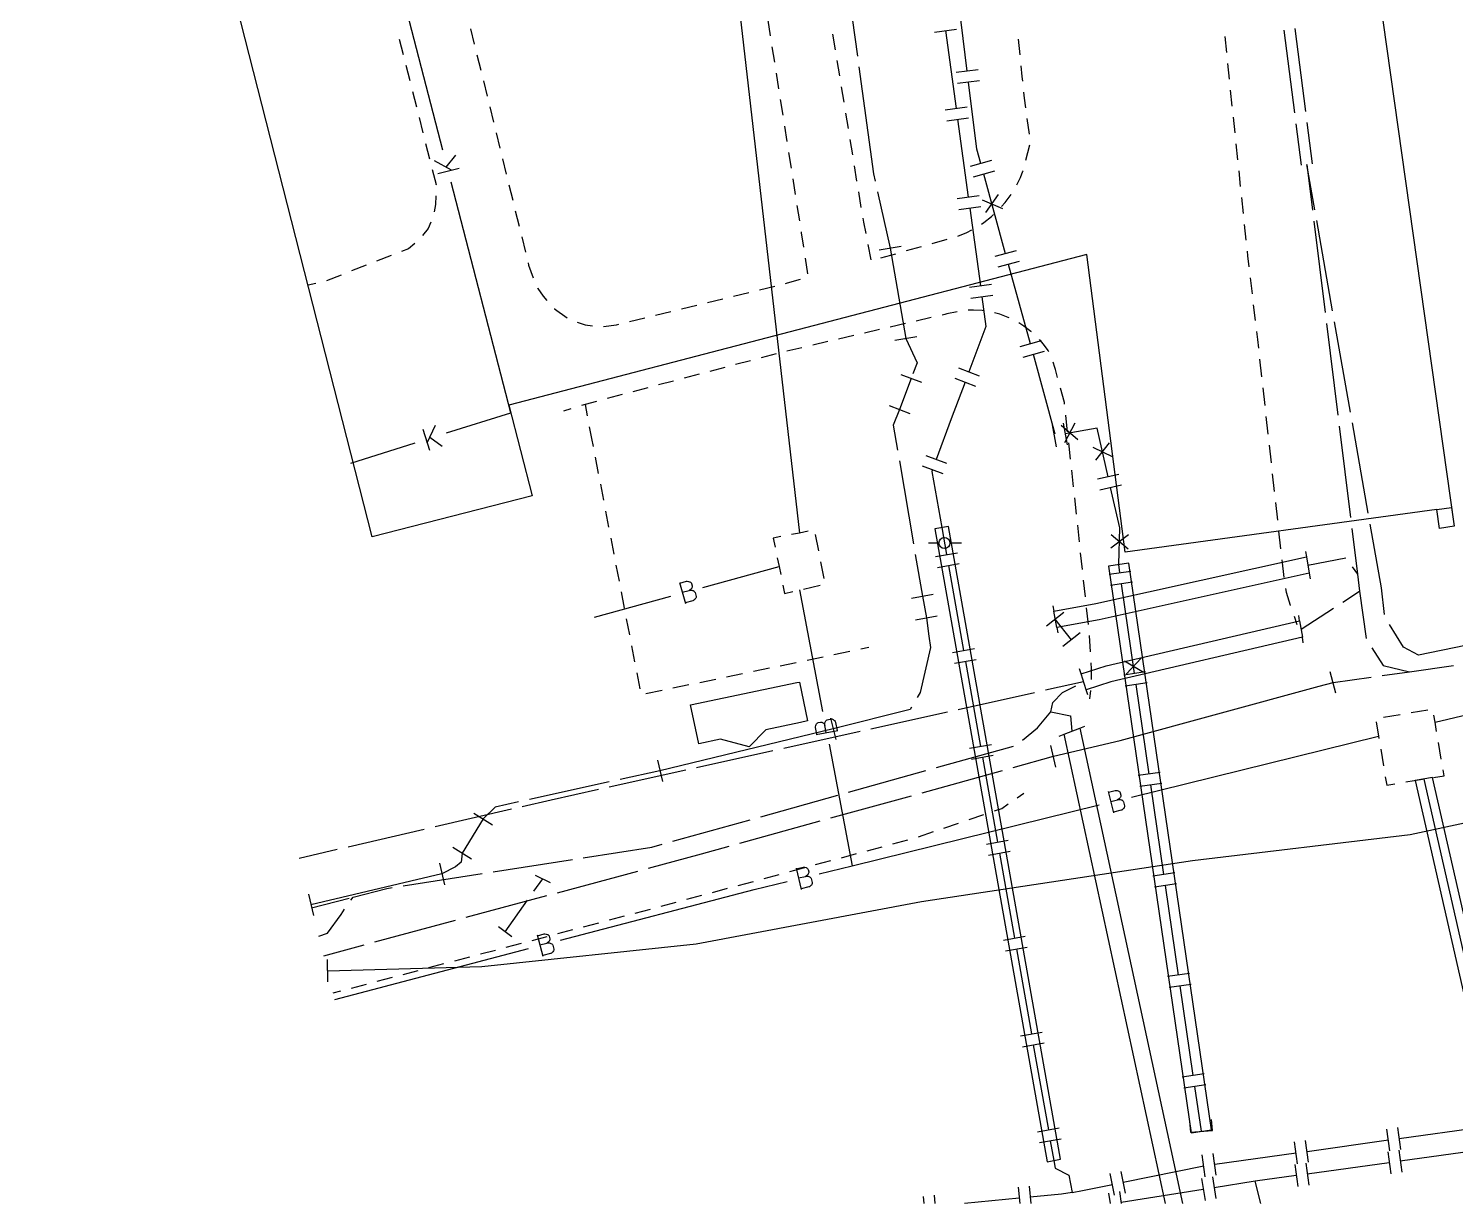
# Model space of a CAD drawing. Header units: metres. Extents: x 17798 to 17912, y 14035 to 14220.
# Drawn here: x 17805.5 to 17870.1, y 14035 to 14088.2 of the extents above; entities that cross this region are included whole.
import ezdxf

# ---------------------------------------------------------------- set-up
doc = ezdxf.new("R2010")
doc.units = ezdxf.units.M
for name, color, linetype in [('GC_BUILDING', 8, 'Continuous'), ('GC_CURB_EDGE', 1, 'Continuous'), ('GC_GAS_AXIS', 2, 'Continuous'), ('GC_POWER_AXIS', 40, 'Continuous'), ('GC_SEWER_AXIS', 6, 'Continuous'), ('GC_SITE_BOUNDARY', 7, 'Continuous'), ('GC_TEST_GREEN_ZONE', 3, 'Continuous'), ('GC_WATER_AXIS', 5, 'Continuous')]:
    doc.layers.add(name, color=color, linetype=linetype)

msp = doc.modelspace()

# ---------------------------------------------------------------- linework, layer by layer
at = {"layer": 'GC_BUILDING'}
for points in [[(17870.025, 14065.645), (17869.362, 14065.552), (17869.244, 14066.409), (17869.905, 14066.499)], [(17840.443, 14056.768), (17838.873, 14056.437), (17838.116, 14055.662), (17836.818, 14056.005), (17835.833, 14055.798), (17835.462, 14057.559), (17840.277, 14058.572), (17840.395, 14058.597), (17840.766, 14056.836)]]:
    msp.add_lwpolyline(points, close=True, dxfattribs=at)
at = {"layer": 'GC_CURB_EDGE'}
for points in [[(17839.084, 14087.844), (17838.973, 14088.547)], [(17825.506, 14088.155), (17825.676, 14087.464)], [(17841.896, 14087.913), (17842.01, 14087.216)], [(17822.282, 14087.689), (17822.457, 14086.994)], [(17839.273, 14086.648), (17839.162, 14087.35)], [(17850.382, 14086.988), (17850.312, 14087.69)], [(17859.736, 14087.092), (17859.661, 14087.809)], [(17825.795, 14086.979), (17825.965, 14086.288)], [(17842.091, 14086.723), (17842.205, 14086.027)], [(17859.862, 14085.878), (17859.788, 14086.595)], [(17822.58, 14086.509), (17822.755, 14085.814)], [(17839.461, 14085.451), (17839.351, 14086.154)], [(17850.503, 14085.789), (17850.481, 14086.006), (17850.432, 14086.491)], [(17822.878, 14085.33), (17823.053, 14084.635)], [(17826.085, 14085.803), (17826.255, 14085.112)], [(17842.285, 14085.533), (17842.399, 14084.837)], [(17850.639, 14084.591), (17850.58, 14085.018), (17850.553, 14085.291)], [(17859.988, 14084.664), (17859.914, 14085.381)], [(17826.374, 14084.626), (17826.544, 14083.936)], [(17839.65, 14084.255), (17839.539, 14084.957)], [(17823.176, 14084.15), (17823.352, 14083.455)], [(17842.48, 14084.344), (17842.594, 14083.647)], [(17850.802, 14083.397), (17850.707, 14084.096)], [(17860.114, 14083.45), (17860.04, 14084.167)], [(17826.664, 14083.45), (17826.834, 14082.759)], [(17839.839, 14083.058), (17839.728, 14083.761)], [(17823.474, 14082.97), (17823.65, 14082.275)], [(17842.675, 14083.154), (17842.789, 14082.458)], [(17850.643, 14082.222), (17850.821, 14082.904)], [(17860.24, 14082.236), (17860.166, 14082.953)], [(17826.954, 14082.274), (17827.124, 14081.583)], [(17840.028, 14081.861), (17839.917, 14082.564)], [(17823.772, 14081.79), (17823.942, 14081.119), (17823.941, 14081.095)], [(17842.87, 14081.964), (17842.984, 14081.268)], [(17850.233, 14081.093), (17850.404, 14081.438), (17850.512, 14081.719), (17850.517, 14081.738)], [(17860.366, 14081.022), (17860.292, 14081.739)], [(17827.243, 14081.098), (17827.413, 14080.407)], [(17840.216, 14080.665), (17840.106, 14081.368)], [(17843.065, 14080.775), (17843.179, 14080.078)], [(17823.929, 14080.595), (17823.92, 14080.213), (17823.861, 14079.883)], [(17840.405, 14079.468), (17840.294, 14080.171)], [(17849.539, 14080.112), (17849.71, 14080.302), (17849.975, 14080.659), (17849.977, 14080.664)], [(17860.493, 14079.808), (17860.418, 14080.525)], [(17827.533, 14079.921), (17827.703, 14079.231)], [(17843.259, 14079.585), (17843.287, 14079.416), (17843.393, 14078.892)], [(17848.631, 14079.324), (17848.738, 14079.393), (17849.089, 14079.667), (17849.186, 14079.758)], [(17823.702, 14079.412), (17823.582, 14079.125), (17823.337, 14078.801)], [(17840.592, 14078.271), (17840.491, 14078.924), (17840.483, 14078.974)], [(17847.561, 14078.777), (17847.971, 14078.946), (17848.203, 14079.068)], [(17860.619, 14078.594), (17860.544, 14079.311)], [(17822.99, 14078.447), (17822.691, 14078.206), (17822.381, 14078.085)], [(17827.822, 14078.745), (17827.992, 14078.054)], [(17843.493, 14078.402), (17843.633, 14077.711)], [(17845.241, 14078.12), (17845.92, 14078.312)], [(17846.401, 14078.448), (17847.08, 14078.64)], [(17821.915, 14077.903), (17821.247, 14077.642)], [(17828.112, 14077.569), (17828.136, 14077.471), (17828.334, 14076.893)], [(17840.777, 14077.074), (17840.668, 14077.777)], [(17844.081, 14077.792), (17844.76, 14077.984)], [(17860.752, 14077.381), (17860.692, 14077.888), (17860.67, 14078.097)], [(17819.648, 14077.018), (17818.98, 14076.757)], [(17820.782, 14077.461), (17820.114, 14077.2)], [(17860.897, 14076.169), (17860.811, 14076.884)], [(17818.499, 14076.629), (17818.148, 14076.553)], [(17828.542, 14076.44), (17828.558, 14076.409), (17828.786, 14076.064), (17828.963, 14075.87)], [(17837.413, 14076.062), (17838.104, 14076.232)], [(17838.589, 14076.351), (17839.28, 14076.52)], [(17839.766, 14076.639), (17839.85, 14076.66), (17840.449, 14076.837)], [(17835.06, 14075.485), (17835.751, 14075.654)], [(17836.236, 14075.773), (17836.927, 14075.943)], [(17861.032, 14074.956), (17860.952, 14075.672)], [(17829.3, 14075.501), (17829.312, 14075.488), (17829.875, 14075.082)], [(17832.707, 14074.907), (17833.398, 14075.077)], [(17833.883, 14075.196), (17834.574, 14075.366)], [(17846.362, 14075.093), (17845.678, 14074.934)], [(17847.535, 14075.353), (17847.065, 14075.264), (17846.971, 14075.235), (17846.849, 14075.206)], [(17848.729, 14075.398), (17848.671, 14075.407), (17848.266, 14075.431), (17848.029, 14075.422)], [(17849.884, 14075.08), (17849.844, 14075.1), (17849.463, 14075.241), (17849.22, 14075.305)], [(17830.333, 14074.89), (17830.698, 14074.759), (17831.02, 14074.724)], [(17831.517, 14074.694), (17832.118, 14074.763), (17832.221, 14074.788)], [(17842.85, 14074.275), (17842.166, 14074.115)], [(17844.021, 14074.547), (17843.337, 14074.388)], [(17845.191, 14074.82), (17844.508, 14074.661)], [(17850.898, 14074.444), (17850.876, 14074.464), (17850.553, 14074.71), (17850.327, 14074.849)], [(17861.087, 14074.459), (17861.126, 14074.101), (17861.17, 14073.701)], [(17840.509, 14073.729), (17839.825, 14073.57)], [(17841.679, 14074.002), (17840.996, 14073.842)], [(17851.677, 14073.536), (17851.65, 14073.595), (17851.441, 14073.884), (17851.256, 14074.094)], [(17838.178, 14073.14), (17837.499, 14072.961)], [(17839.34, 14073.447), (17838.661, 14073.268)], [(17852.079, 14072.38), (17851.979, 14072.743), (17851.955, 14072.832), (17851.876, 14073.078)], [(17861.225, 14073.204), (17861.314, 14072.403)], [(17835.854, 14072.527), (17835.175, 14072.348)], [(17837.016, 14072.833), (17836.337, 14072.654)], [(17833.529, 14071.913), (17832.85, 14071.734)], [(17834.691, 14072.22), (17834.013, 14072.041)], [(17852.399, 14071.17), (17852.391, 14071.242), (17852.211, 14071.898)], [(17861.369, 14071.907), (17861.457, 14071.106)], [(17830.687, 14071.163), (17830.528, 14071.113)], [(17831.205, 14071.3), (17830.687, 14071.163)], [(17830.687, 14071.163), (17830.788, 14070.64)], [(17832.367, 14071.606), (17831.688, 14071.427)], [(17830.051, 14070.964), (17829.716, 14070.859)], [(17852.533, 14069.925), (17852.453, 14070.666), (17852.452, 14070.673)], [(17861.512, 14070.609), (17861.601, 14069.809)], [(17830.882, 14070.149), (17830.983, 14069.626), (17831.053, 14069.262)], [(17852.668, 14068.679), (17852.587, 14069.427)], [(17861.656, 14069.312), (17861.744, 14068.512)], [(17831.148, 14068.771), (17831.288, 14068.042)], [(17852.802, 14067.434), (17852.721, 14068.182)], [(17861.799, 14068.015), (17861.888, 14067.215)], [(17831.382, 14067.551), (17831.523, 14066.823)], [(17852.936, 14066.189), (17852.856, 14066.937)], [(17861.943, 14066.718), (17862.031, 14065.918)], [(17831.617, 14066.332), (17831.757, 14065.604)], [(17853.071, 14064.943), (17852.99, 14065.692)], [(17862.086, 14065.421), (17862.175, 14064.621)], [(17831.852, 14065.113), (17831.992, 14064.385)], [(17853.205, 14063.698), (17853.124, 14064.446)], [(17862.23, 14064.124), (17862.318, 14063.324)], [(17832.087, 14063.894), (17832.227, 14063.166)], [(17832.322, 14062.675), (17832.462, 14061.947)], [(17853.34, 14062.453), (17853.259, 14063.201)], [(17862.395, 14062.83), (17862.429, 14062.669), (17862.603, 14062.07), (17862.609, 14062.055)], [(17832.556, 14061.456), (17832.697, 14060.728)], [(17853.474, 14061.208), (17853.393, 14061.956)], [(17862.784, 14061.586), (17862.913, 14061.205)], [(17853.567, 14059.959), (17853.519, 14060.71)], [(17832.791, 14060.237), (17832.931, 14059.509)], [(17843.172, 14060.095), (17843.535, 14060.17)], [(17839.525, 14059.338), (17840.251, 14059.489)], [(17840.741, 14059.591), (17841.467, 14059.741)], [(17841.956, 14059.843), (17842.682, 14059.993)], [(17853.618, 14058.708), (17853.617, 14059.194), (17853.599, 14059.46)], [(17833.026, 14059.018), (17833.166, 14058.29)], [(17837.094, 14058.834), (17837.82, 14058.985)], [(17838.309, 14059.086), (17839.035, 14059.237)], [(17833.447, 14058.078), (17834.173, 14058.228)], [(17834.662, 14058.33), (17835.389, 14058.481)], [(17835.878, 14058.582), (17836.604, 14058.733)], [(17853.538, 14057.836), (17853.579, 14058.21)], [(17849.217, 14052.764), (17849.554, 14052.879), (17849.843, 14053.079)], [(17850.255, 14053.363), (17850.546, 14053.564)], [(17848.074, 14052.376), (17848.744, 14052.604)], [(17845.787, 14051.599), (17846.457, 14051.826)], [(17846.93, 14051.987), (17847.6, 14052.215)], [(17843.457, 14050.961), (17844.141, 14051.145)], [(17844.624, 14051.275), (17845.307, 14051.459)], [(17841.125, 14050.334), (17841.808, 14050.518)], [(17842.291, 14050.648), (17842.975, 14050.831)], [(17838.793, 14049.707), (17839.476, 14049.89)], [(17839.959, 14050.02), (17840.642, 14050.204)], [(17836.46, 14049.079), (17837.144, 14049.263)], [(17837.626, 14049.393), (17838.31, 14049.577)], [(17834.128, 14048.452), (17834.811, 14048.635)], [(17835.294, 14048.765), (17835.977, 14048.949)], [(17831.794, 14047.83), (17832.478, 14048.01)], [(17832.962, 14048.138), (17833.645, 14048.322)], [(17829.459, 14047.214), (17830.143, 14047.394)], [(17830.626, 14047.522), (17831.311, 14047.702)], [(17827.123, 14046.598), (17827.807, 14046.778)], [(17828.291, 14046.906), (17828.975, 14047.086)], [(17823.62, 14045.674), (17824.304, 14045.855)], [(17824.788, 14045.982), (17825.472, 14046.162)], [(17825.955, 14046.29), (17826.64, 14046.47)], [(17821.284, 14045.058), (17821.969, 14045.239)], [(17822.452, 14045.366), (17823.136, 14045.547)], [(17819.29, 14044.539), (17819.632, 14044.626)], [(17820.117, 14044.75), (17820.801, 14044.931)]]:
    msp.add_lwpolyline(points, dxfattribs=at)
at = {"layer": 'GC_GAS_AXIS'}
for points in [[(17847.992, 14086.249), (17847.54, 14089.956)], [(17846.51, 14088.01), (17847.501, 14088.145)], [(17847.005, 14088.078), (17847.487, 14084.559)], [(17848.488, 14086.309), (17847.495, 14086.188)], [(17848.548, 14085.813), (17847.556, 14085.692)], [(17848.602, 14082.064), (17848.422, 14082.717), (17848.052, 14085.752)], [(17846.992, 14084.491), (17847.982, 14084.627)], [(17847.059, 14083.996), (17848.05, 14084.131)], [(17847.555, 14084.064), (17848.036, 14080.545)], [(17849.084, 14082.197), (17848.12, 14081.931)], [(17849.217, 14081.715), (17848.252, 14081.449)], [(17849.727, 14077.982), (17848.734, 14081.582)], [(17847.541, 14080.477), (17848.532, 14080.612)], [(17847.609, 14079.982), (17848.599, 14080.117)], [(17848.664, 14080.423), (17849.584, 14080.031)], [(17848.825, 14079.845), (17849.409, 14080.658)], [(17848.104, 14080.049), (17848.585, 14076.53)], [(17850.209, 14078.114), (17849.245, 14077.849)], [(17850.342, 14077.632), (17849.378, 14077.367)], [(17850.852, 14073.899), (17849.86, 14077.5)], [(17848.09, 14076.463), (17849.081, 14076.598)], [(17848.653, 14076.035), (17848.838, 14074.684), (17848.066, 14072.637)], [(17848.158, 14075.967), (17849.149, 14076.103)], [(17851.334, 14074.032), (17850.37, 14073.766)], [(17851.467, 14073.55), (17850.503, 14073.284)], [(17851.977, 14069.816), (17850.985, 14073.417)], [(17847.422, 14072.345), (17848.358, 14071.992)], [(17847.599, 14072.813), (17848.534, 14072.46)], [(17847.89, 14072.169), (17847.264, 14070.507), (17846.586, 14068.675)], [(17851.839, 14070.231), (17852.018, 14069.247)], [(17852.998, 14069.553), (17852.241, 14070.207)], [(17852.331, 14070.32), (17852.51, 14069.336)], [(17852.408, 14069.444), (17852.88, 14070.326)], [(17854.369, 14067.886), (17853.869, 14070.092), (17852.42, 14069.828)], [(17853.681, 14069.223), (17854.582, 14068.789)], [(17853.815, 14068.638), (17854.436, 14069.423)], [(17846.117, 14068.849), (17847.055, 14068.502)], [(17845.944, 14068.38), (17846.882, 14068.033)], [(17846.413, 14068.206), (17846.384, 14068.129), (17846.835, 14065.587), (17847.052, 14064.364)], [(17854.857, 14067.996), (17853.882, 14067.775)], [(17854.968, 14067.509), (17853.992, 14067.288)], [(17854.902, 14063.533), (17854.846, 14063.913), (17854.893, 14065.577), (17854.48, 14067.398)], [(17854.494, 14064.676), (17855.29, 14065.282)], [(17854.508, 14065.276), (17855.274, 14064.632)], [(17846.242, 14064.892), (17846.706, 14064.892)], [(17847.203, 14064.892), (17847.733, 14064.892)], [(17846.559, 14064.277), (17847.544, 14064.451)], [(17846.646, 14063.785), (17847.631, 14063.959)], [(17847.139, 14063.872), (17847.82, 14060.026)], [(17855.396, 14063.605), (17854.407, 14063.461)], [(17855.469, 14063.11), (17854.479, 14062.966)], [(17855.565, 14058.984), (17854.974, 14063.038)], [(17847.328, 14059.938), (17848.312, 14060.113)], [(17847.415, 14059.446), (17848.4, 14059.621)], [(17847.907, 14059.533), (17848.589, 14055.687)], [(17855.103, 14059.55), (17855.967, 14059.048)], [(17855.191, 14058.957), (17855.871, 14059.691)], [(17856.06, 14059.056), (17855.071, 14058.912)], [(17856.132, 14058.561), (17855.143, 14058.417)], [(17856.229, 14054.435), (17855.637, 14058.489)], [(17848.096, 14055.6), (17849.081, 14055.774)], [(17848.184, 14055.108), (17849.168, 14055.282)], [(17848.676, 14055.195), (17849.357, 14051.349)], [(17856.724, 14054.507), (17855.734, 14054.362)], [(17856.796, 14054.012), (17855.806, 14053.868)], [(17856.892, 14049.885), (17856.301, 14053.94)], [(17848.865, 14051.261), (17849.85, 14051.436)], [(17848.952, 14050.769), (17849.937, 14050.943)], [(17849.444, 14050.856), (17850.126, 14047.01)], [(17857.387, 14049.958), (17856.398, 14049.813)], [(17857.459, 14049.463), (17856.47, 14049.319)], [(17857.556, 14045.336), (17856.965, 14049.391)], [(17849.633, 14046.923), (17850.618, 14047.097)], [(17849.721, 14046.43), (17850.705, 14046.605)], [(17850.213, 14046.518), (17850.894, 14042.671)], [(17858.051, 14045.408), (17857.061, 14045.264)], [(17858.123, 14044.914), (17857.134, 14044.769)], [(17858.22, 14040.787), (17857.628, 14044.842)], [(17850.402, 14042.584), (17851.387, 14042.759)], [(17850.489, 14042.092), (17851.474, 14042.266)], [(17850.981, 14042.179), (17851.663, 14038.333)], [(17858.714, 14040.859), (17857.725, 14040.715)], [(17858.787, 14040.365), (17857.797, 14040.22)], [(17858.588, 14038.265), (17858.292, 14040.292)], [(17858.046, 14038.72), (17858.09, 14038.222), (17859.086, 14038.309), (17859.042, 14038.807)], [(17851.17, 14038.246), (17852.155, 14038.42)], [(17867.123, 14037.379), (17866.984, 14038.369)], [(17867.618, 14037.448), (17867.48, 14038.438)], [(17867.549, 14037.943), (17871.232, 14038.459)], [(17851.258, 14037.753), (17852.242, 14037.928)], [(17851.75, 14037.841), (17851.909, 14036.943), (17851.977, 14036.591), (17852.584, 14036.278), (17852.739, 14035.494)], [(17862.945, 14036.793), (17862.806, 14037.784)], [(17863.44, 14036.863), (17863.301, 14037.853)], [(17863.37, 14037.358), (17867.054, 14037.874)], [(17858.766, 14036.208), (17858.627, 14037.198)], [(17859.261, 14036.277), (17859.123, 14037.268)], [(17859.192, 14036.773), (17862.875, 14037.288)], [(17863.313, 14036.824), (17863.45, 14035.834)], [(17867.095, 14036.841), (17863.382, 14036.329)], [(17867.026, 14037.336), (17867.163, 14036.346)], [(17867.522, 14037.405), (17867.658, 14036.414)], [(17871.303, 14037.422), (17867.59, 14036.909)], [(17854.662, 14035.369), (17854.463, 14036.349)], [(17855.152, 14035.468), (17854.953, 14036.448)], [(17855.053, 14035.958), (17858.698, 14036.696)], [(17859.091, 14036.204), (17859.247, 14035.217)], [(17862.886, 14036.261), (17861.03, 14036.004)], [(17862.818, 14036.756), (17862.955, 14035.765)], [(17850.293, 14035.737), (17850.364, 14035)], [(17850.79, 14035.786), (17850.866, 14035)], [(17852.739, 14035.494), (17853.212, 14035.586), (17854.562, 14035.859)], [(17854.875, 14035.539), (17854.96, 14035)], [(17858.675, 14035.633), (17854.953, 14035.045)], [(17858.597, 14036.127), (17858.753, 14035.139)], [(17861.03, 14036.004), (17859.169, 14035.711)], [(17861.275, 14035), (17861.03, 14036.004)], [(17845.989, 14035.32), (17846.02, 14035)], [(17846.487, 14035.368), (17846.522, 14035)], [(17850.341, 14035.24), (17847.869, 14035)], [(17852.739, 14035.494), (17852.252, 14035.425), (17850.839, 14035.288)], [(17854.381, 14035.461), (17854.453, 14035)]]:
    msp.add_lwpolyline(points, dxfattribs=at)
for points in [[(17846.527, 14065.532), (17851.601, 14036.888), (17852.217, 14036.998), (17847.143, 14065.642)], [(17846.709, 14064.888), (17846.729, 14064.985), (17846.782, 14065.065), (17846.862, 14065.118), (17846.959, 14065.138), (17847.056, 14065.118), (17847.136, 14065.065), (17847.189, 14064.985), (17847.209, 14064.888), (17847.189, 14064.791), (17847.136, 14064.711), (17847.056, 14064.658), (17846.959, 14064.638), (17846.862, 14064.658), (17846.782, 14064.711), (17846.729, 14064.791)], [(17854.381, 14063.846), (17858.123, 14038.198), (17859.053, 14038.333), (17855.311, 14063.981)]]:
    msp.add_lwpolyline(points, close=True, dxfattribs=at)
at = {"layer": 'GC_POWER_AXIS'}
for points in [[(17842.252, 14091.815), (17842.66, 14089.51), (17843.015, 14086.927)], [(17862.818, 14084.357), (17862.343, 14088.105)], [(17863.313, 14084.42), (17862.839, 14088.171)], [(17843.084, 14086.432), (17843.75, 14081.59), (17843.821, 14081.272)], [(17863.117, 14081.986), (17862.88, 14083.861)], [(17863.613, 14082.049), (17863.376, 14083.924)], [(17863.725, 14079.974), (17863.365, 14082.018), (17863.62, 14079.948)], [(17843.93, 14080.784), (17844.5, 14078.24), (17845.21, 14074.15), (17845.72, 14073.04), (17845.53, 14072.547)], [(17863.682, 14079.452), (17864.192, 14075.314)], [(17864.531, 14075.395), (17863.812, 14079.482)], [(17844.007, 14078.154), (17844.993, 14078.326)], [(17864.253, 14074.817), (17864.763, 14070.679)], [(17865.337, 14070.816), (17864.617, 14074.903)], [(17844.717, 14074.064), (17845.703, 14074.236)], [(17845.45, 14072.34), (17844.92, 14070.93), (17844.64, 14070.22), (17844.832, 14069.098)], [(17844.982, 14072.516), (17845.918, 14072.164)], [(17844.452, 14071.106), (17845.388, 14070.754)], [(17864.824, 14070.182), (17865.335, 14066.044)], [(17866.143, 14066.237), (17865.423, 14070.324)], [(17844.916, 14068.605), (17845.556, 14064.857)], [(17865.396, 14065.547), (17865.651, 14063.478)], [(17866.885, 14061.649), (17866.736, 14062.866), (17866.229, 14065.745)], [(17845.64, 14064.364), (17845.96, 14062.49), (17846.14, 14061.51), (17846.251, 14060.679), (17846.32, 14060.16), (17845.86, 14058.13), (17845.721, 14057.893)], [(17863.297, 14064.506), (17863.341, 14064.26)], [(17863.406, 14063.89), (17865.125, 14064.217)], [(17863.472, 14063.52), (17863.515, 14063.274)], [(17865.415, 14063.812), (17865.651, 14063.478)], [(17865.651, 14063.478), (17865.753, 14062.714), (17866.041, 14060.565)], [(17864.987, 14062.217), (17865.753, 14062.714)], [(17845.468, 14062.4), (17846.452, 14062.58)], [(17851.858, 14062.052), (17851.904, 14061.807)], [(17819.037, 14045.533), (17826.02, 14045.72), (17835.72, 14046.75), (17845.92, 14048.66), (17858.18, 14050.52), (17868.04, 14051.7), (17877.95, 14053.83), (17886.2, 14056.48), (17893.35, 14059.05), (17901.33, 14061.73), (17901.526, 14061.831)], [(17845.648, 14061.42), (17846.632, 14061.6)], [(17852.365, 14061.748), (17851.581, 14061.128)], [(17852.706, 14060.51), (17851.973, 14061.438)], [(17863.037, 14061.365), (17862.996, 14061.611)], [(17863.099, 14060.994), (17864.568, 14061.945)], [(17852.042, 14061.069), (17852.088, 14060.824)], [(17853.098, 14060.82), (17852.314, 14060.2)], [(17870.54, 14060.254), (17868.423, 14059.81), (17867.737, 14060.177), (17867.108, 14061.208)], [(17863.202, 14060.377), (17863.161, 14060.623)], [(17866.305, 14060.143), (17866.822, 14059.353), (17868.01, 14059.063)], [(17850.068, 14054.734), (17851.889, 14055.239), (17854.918, 14055.956), (17863.924, 14058.411), (17864.549, 14058.581), (17866.282, 14058.822)], [(17853.144, 14058.964), (17853.067, 14059.202)], [(17864.681, 14058.099), (17864.417, 14059.063)], [(17866.777, 14058.891), (17868.01, 14059.063)], [(17868.01, 14059.063), (17869.999, 14059.34)], [(17850.497, 14055.969), (17851.174, 14056.532), (17851.779, 14057.243), (17851.858, 14057.672), (17852.304, 14058.131), (17852.908, 14058.432)], [(17853.259, 14058.607), (17851.529, 14058.223)], [(17853.45, 14058.012), (17853.374, 14058.25)], [(17851.041, 14058.114), (17847.58, 14057.346)], [(17845.467, 14057.463), (17845.4, 14057.35), (17841.92, 14056.48), (17834.08, 14054.58), (17832.273, 14054.183)], [(17841.802, 14056.966), (17842.038, 14055.994)], [(17847.092, 14057.237), (17843.632, 14056.469)], [(17851.779, 14057.243), (17852.659, 14057.064), (17852.732, 14056.376)], [(17843.144, 14056.36), (17839.683, 14055.592)], [(17852.145, 14056.147), (17852.378, 14056.238)], [(17856.966, 14035), (17852.378, 14056.238), (17853.086, 14056.514), (17857.733, 14035)], [(17853.086, 14056.515), (17853.319, 14056.606)], [(17846.591, 14054.723), (17850.086, 14055.7)], [(17852.004, 14054.752), (17851.774, 14055.726)], [(17833.962, 14055.066), (17834.198, 14054.094)], [(17839.195, 14055.483), (17835.735, 14054.715)], [(17835.247, 14054.606), (17831.786, 14053.837)], [(17842.615, 14053.612), (17846.11, 14054.589)], [(17845.944, 14053.589), (17849.586, 14054.6)], [(17831.298, 14053.729), (17829.155, 14053.253), (17827.84, 14052.949)], [(17831.784, 14054.075), (17828.17, 14053.281)], [(17827.681, 14053.173), (17826.62, 14052.94), (17826.08, 14052.4), (17825.13, 14050.86), (17825.08, 14050.44), (17824.83, 14050.24), (17824.21, 14049.91), (17818.279, 14048.515)], [(17838.639, 14052.502), (17842.134, 14053.478)], [(17841.821, 14052.445), (17845.463, 14053.455)], [(17827.353, 14052.837), (17823.9, 14052.038)], [(17825.654, 14052.663), (17826.506, 14052.137)], [(17834.662, 14051.391), (17838.157, 14052.367)], [(17837.697, 14051.3), (17841.339, 14052.311)], [(17823.412, 14051.926), (17819.959, 14051.127)], [(17824.704, 14051.123), (17825.556, 14050.597)], [(17830.608, 14050.643), (17833.711, 14051.125), (17834.181, 14051.256)], [(17833.568, 14050.174), (17835.959, 14050.818), (17837.215, 14051.167)], [(17819.472, 14051.015), (17817.745, 14050.616)], [(17824.096, 14050.397), (17824.324, 14049.423)], [(17826.528, 14050.009), (17830.114, 14050.566)], [(17822.449, 14049.375), (17826.034, 14049.932)], [(17828.438, 14049.861), (17829.106, 14049.519)], [(17829.436, 14049.061), (17833.085, 14050.044)], [(17820.193, 14048.868), (17821.716, 14049.261), (17821.954, 14049.298)], [(17828.374, 14049.13), (17828.772, 14049.69)], [(17818.164, 14049.002), (17818.393, 14048.029)], [(17818.312, 14048.383), (17820.007, 14048.82)], [(17820.094, 14048.727), (17820.193, 14048.868)], [(17825.304, 14047.949), (17828.953, 14048.931)], [(17827.069, 14047.297), (17828.084, 14048.723)], [(17818.638, 14047.102), (17819.035, 14047.231), (17819.643, 14048.082), (17819.807, 14048.317)], [(17821.171, 14046.836), (17824.821, 14047.819)], [(17827.369, 14047.072), (17826.769, 14047.522)], [(17818.864, 14046.214), (17820.688, 14046.706)], [(17819.05, 14045.034), (17819.023, 14046.033)]]:
    msp.add_lwpolyline(points, dxfattribs=at)
for points in [[(17851.904, 14061.807), (17853.815, 14062.155), (17863.341, 14064.26), (17863.471, 14063.52), (17853.963, 14061.42), (17852.042, 14061.069)], [(17853.144, 14058.964), (17854.286, 14059.332), (17863.037, 14061.365), (17863.161, 14060.623), (17854.486, 14058.608), (17853.374, 14058.25)]]:
    msp.add_lwpolyline(points, close=True, dxfattribs=at)
at = {"layer": 'GC_SEWER_AXIS'}
for points in [[(17824.254, 14082.67), (17821.554, 14093.101)], [(17824.646, 14081.768), (17823.878, 14082.19)], [(17824.403, 14081.902), (17824.837, 14082.438)], [(17824.029, 14081.609), (17824.988, 14081.857)], [(17824.424, 14069.869), (17827.33, 14070.788), (17824.63, 14081.218)], [(17823.352, 14070.037), (17823.651, 14069.093)], [(17823.544, 14069.43), (17823.924, 14070.219)], [(17820.088, 14068.497), (17822.994, 14069.417)], [(17823.665, 14069.68), (17824.223, 14069.274)]]:
    msp.add_lwpolyline(points, dxfattribs=at)
at = {"layer": 'GC_SITE_BOUNDARY'}
msp.add_lwpolyline([(17857.937, 14152.999), (17860.257, 14136.057), (17862.349, 14136.371), (17865.741, 14112.884), (17863.428, 14112.51), (17870.027, 14065.645), (17869.362, 14065.552), (17869.244, 14066.409), (17855.136, 14064.469), (17853.409, 14077.94), (17827.241, 14071.131), (17828.295, 14067.02), (17821.055, 14065.172), (17808.2, 14115.585), (17805.497, 14132.366), (17821.858, 14134.854), (17821.783, 14135.348), (17820.794, 14135.198), (17816.757, 14163.251)], dxfattribs=at)
at = {"layer": 'GC_TEST_GREEN_ZONE'}
msp.add_lwpolyline([(17857.937, 14152.999), (17860.257, 14136.057), (17862.349, 14136.371), (17865.741, 14112.884), (17863.428, 14112.51), (17870.027, 14065.645), (17869.362, 14065.552), (17869.244, 14066.409), (17855.136, 14064.469), (17853.409, 14077.94), (17827.241, 14071.131), (17828.295, 14067.02), (17821.055, 14065.172), (17808.2, 14115.585), (17805.497, 14132.366), (17821.858, 14134.854), (17821.783, 14135.348), (17820.794, 14135.198), (17816.757, 14163.251)], dxfattribs=at)
at = {"layer": 'GC_WATER_AXIS'}
for points in [[(17836.596, 14098.476), (17840.395, 14065.342)], [(17840.791, 14065.418), (17840.395, 14065.342), (17840.04, 14065.274)], [(17841.27, 14064.53), (17841.126, 14065.281)], [(17839.549, 14065.18), (17839.208, 14065.115), (17839.291, 14064.706)], [(17839.392, 14064.216), (17839.471, 14063.83)], [(17841.507, 14063.288), (17841.364, 14064.039)], [(17836.02, 14062.881), (17839.471, 14063.83)], [(17839.471, 14063.83), (17839.545, 14063.467)], [(17834.964, 14063.107), (17835.229, 14062.145)], [(17834.974, 14063.071), (17835.281, 14063.156), (17835.312, 14063.158), (17835.365, 14063.154), (17835.417, 14063.139), (17835.439, 14063.13), (17835.461, 14063.116), (17835.481, 14063.097), (17835.502, 14063.071), (17835.51, 14063.058), (17835.54, 14062.946), (17835.541, 14062.923), (17835.536, 14062.891), (17835.527, 14062.867), (17835.516, 14062.843), (17835.495, 14062.816), (17835.466, 14062.788), (17835.438, 14062.767), (17835.397, 14062.744)], [(17835.087, 14062.659), (17835.397, 14062.744)], [(17835.397, 14062.744), (17835.435, 14062.751), (17835.469, 14062.756), (17835.519, 14062.755), (17835.553, 14062.746), (17835.585, 14062.736), (17835.622, 14062.713), (17835.651, 14062.684), (17835.668, 14062.656), (17835.719, 14062.472), (17835.72, 14062.454), (17835.716, 14062.425), (17835.704, 14062.391), (17835.681, 14062.356), (17835.659, 14062.33), (17835.62, 14062.298), (17835.595, 14062.282), (17835.569, 14062.272), (17835.22, 14062.176)], [(17839.645, 14062.977), (17839.722, 14062.603), (17840.094, 14062.689)], [(17841.458, 14057.259), (17840.415, 14062.764)], [(17840.581, 14062.803), (17841.325, 14062.977)], [(17831.123, 14061.534), (17834.574, 14062.483)], [(17869.167, 14056.774), (17884.253, 14060.353)], [(17841.544, 14056.627), (17841.54, 14056.666), (17841.538, 14056.699), (17841.544, 14056.75), (17841.555, 14056.782), (17841.568, 14056.813), (17841.593, 14056.849), (17841.624, 14056.875), (17841.654, 14056.891), (17841.841, 14056.926), (17841.86, 14056.926), (17841.888, 14056.92), (17841.921, 14056.905), (17841.954, 14056.879), (17841.978, 14056.855), (17842.007, 14056.813), (17842.021, 14056.787), (17842.028, 14056.761), (17842.096, 14056.405)], [(17867.59, 14057.115), (17866.84, 14056.991)], [(17868.833, 14057.321), (17868.083, 14057.197)], [(17869.167, 14056.774), (17869.112, 14057.101)], [(17841.184, 14056.232), (17841.124, 14056.545), (17841.124, 14056.576), (17841.133, 14056.629), (17841.152, 14056.68), (17841.163, 14056.701), (17841.179, 14056.721), (17841.2, 14056.74), (17841.227, 14056.758), (17841.24, 14056.765), (17841.354, 14056.786), (17841.377, 14056.785), (17841.409, 14056.778), (17841.432, 14056.767), (17841.455, 14056.754), (17841.481, 14056.73), (17841.506, 14056.699), (17841.524, 14056.67), (17841.544, 14056.627)], [(17841.148, 14056.225), (17842.128, 14056.411)], [(17841.604, 14056.311), (17841.544, 14056.627)], [(17866.502, 14056.798), (17866.61, 14056.147)], [(17869.239, 14056.352), (17869.167, 14056.774)], [(17841.737, 14055.785), (17842.78, 14050.28), (17853.967, 14053.034)], [(17855.423, 14053.393), (17866.61, 14056.147)], [(17866.61, 14056.147), (17866.627, 14056.048)], [(17866.708, 14055.555), (17866.833, 14054.805)], [(17869.45, 14055.11), (17869.323, 14055.859)], [(17866.915, 14054.312), (17866.977, 14053.937), (17867.352, 14053.997)], [(17873.45, 14035), (17869.058, 14054.276), (17868.272, 14054.14), (17872.632, 14035)], [(17869.09, 14054.276), (17869.578, 14054.355), (17869.534, 14054.617)], [(17854.374, 14053.647), (17854.612, 14052.678)], [(17854.383, 14053.611), (17854.692, 14053.687), (17854.723, 14053.689), (17854.776, 14053.683), (17854.828, 14053.667), (17854.85, 14053.657), (17854.871, 14053.643), (17854.891, 14053.623), (17854.911, 14053.597), (17854.918, 14053.583), (17854.946, 14053.471), (17854.946, 14053.448), (17854.94, 14053.416), (17854.93, 14053.392), (17854.919, 14053.368), (17854.897, 14053.342), (17854.867, 14053.315), (17854.839, 14053.295), (17854.797, 14053.273)], [(17867.846, 14054.076), (17868.596, 14054.197)], [(17868.665, 14054.208), (17873.041, 14035)], [(17854.485, 14053.196), (17854.797, 14053.273)], [(17854.797, 14053.273), (17854.835, 14053.278), (17854.869, 14053.283), (17854.92, 14053.28), (17854.953, 14053.271), (17854.984, 14053.259), (17855.021, 14053.236), (17855.049, 14053.206), (17855.066, 14053.178), (17855.111, 14052.993), (17855.112, 14052.974), (17855.108, 14052.946), (17855.095, 14052.912), (17855.071, 14052.877), (17855.048, 14052.852), (17855.008, 14052.821), (17854.983, 14052.805), (17854.956, 14052.796), (17854.605, 14052.71)], [(17840.241, 14050.18), (17840.475, 14049.21)], [(17840.25, 14050.144), (17840.56, 14050.219), (17840.59, 14050.22), (17840.643, 14050.214), (17840.695, 14050.198), (17840.717, 14050.188), (17840.738, 14050.173), (17840.758, 14050.153), (17840.777, 14050.127), (17840.785, 14050.114), (17840.812, 14050.001), (17840.812, 14049.978), (17840.806, 14049.946), (17840.796, 14049.923), (17840.785, 14049.899), (17840.762, 14049.872), (17840.732, 14049.846), (17840.704, 14049.825), (17840.662, 14049.804)], [(17840.35, 14049.729), (17840.662, 14049.804)], [(17840.662, 14049.804), (17840.701, 14049.809), (17840.734, 14049.813), (17840.785, 14049.81), (17840.818, 14049.801), (17840.849, 14049.789), (17840.886, 14049.766), (17840.914, 14049.736), (17840.931, 14049.707), (17840.975, 14049.522), (17840.976, 14049.503), (17840.971, 14049.475), (17840.958, 14049.441), (17840.934, 14049.406), (17840.911, 14049.382), (17840.871, 14049.351), (17840.846, 14049.335), (17840.819, 14049.327), (17840.467, 14049.242)], [(17841.289, 14049.921), (17842.78, 14050.28)], [(17829.579, 14046.912), (17838.34, 14049.21), (17839.831, 14049.569)], [(17828.526, 14047.151), (17828.779, 14046.186)], [(17828.535, 14047.115), (17828.844, 14047.196), (17828.874, 14047.198), (17828.927, 14047.193), (17828.98, 14047.178), (17829.001, 14047.168), (17829.022, 14047.154), (17829.043, 14047.134), (17829.063, 14047.109), (17829.071, 14047.095), (17829.1, 14046.983), (17829.1, 14046.96), (17829.095, 14046.928), (17829.086, 14046.904), (17829.075, 14046.88), (17829.053, 14046.853), (17829.024, 14046.826), (17828.996, 14046.806), (17828.954, 14046.783)], [(17819.367, 14044.234), (17828.128, 14046.532)], [(17828.644, 14046.702), (17828.954, 14046.783)], [(17828.954, 14046.783), (17828.993, 14046.789), (17829.026, 14046.794), (17829.077, 14046.792), (17829.11, 14046.783), (17829.142, 14046.772), (17829.179, 14046.749), (17829.208, 14046.72), (17829.225, 14046.692), (17829.273, 14046.508), (17829.274, 14046.489), (17829.27, 14046.46), (17829.258, 14046.426), (17829.234, 14046.391), (17829.212, 14046.366), (17829.172, 14046.334), (17829.147, 14046.318), (17829.121, 14046.309), (17828.771, 14046.217)]]:
    msp.add_lwpolyline(points, dxfattribs=at)

doc.saveas('drawing.dxf')
